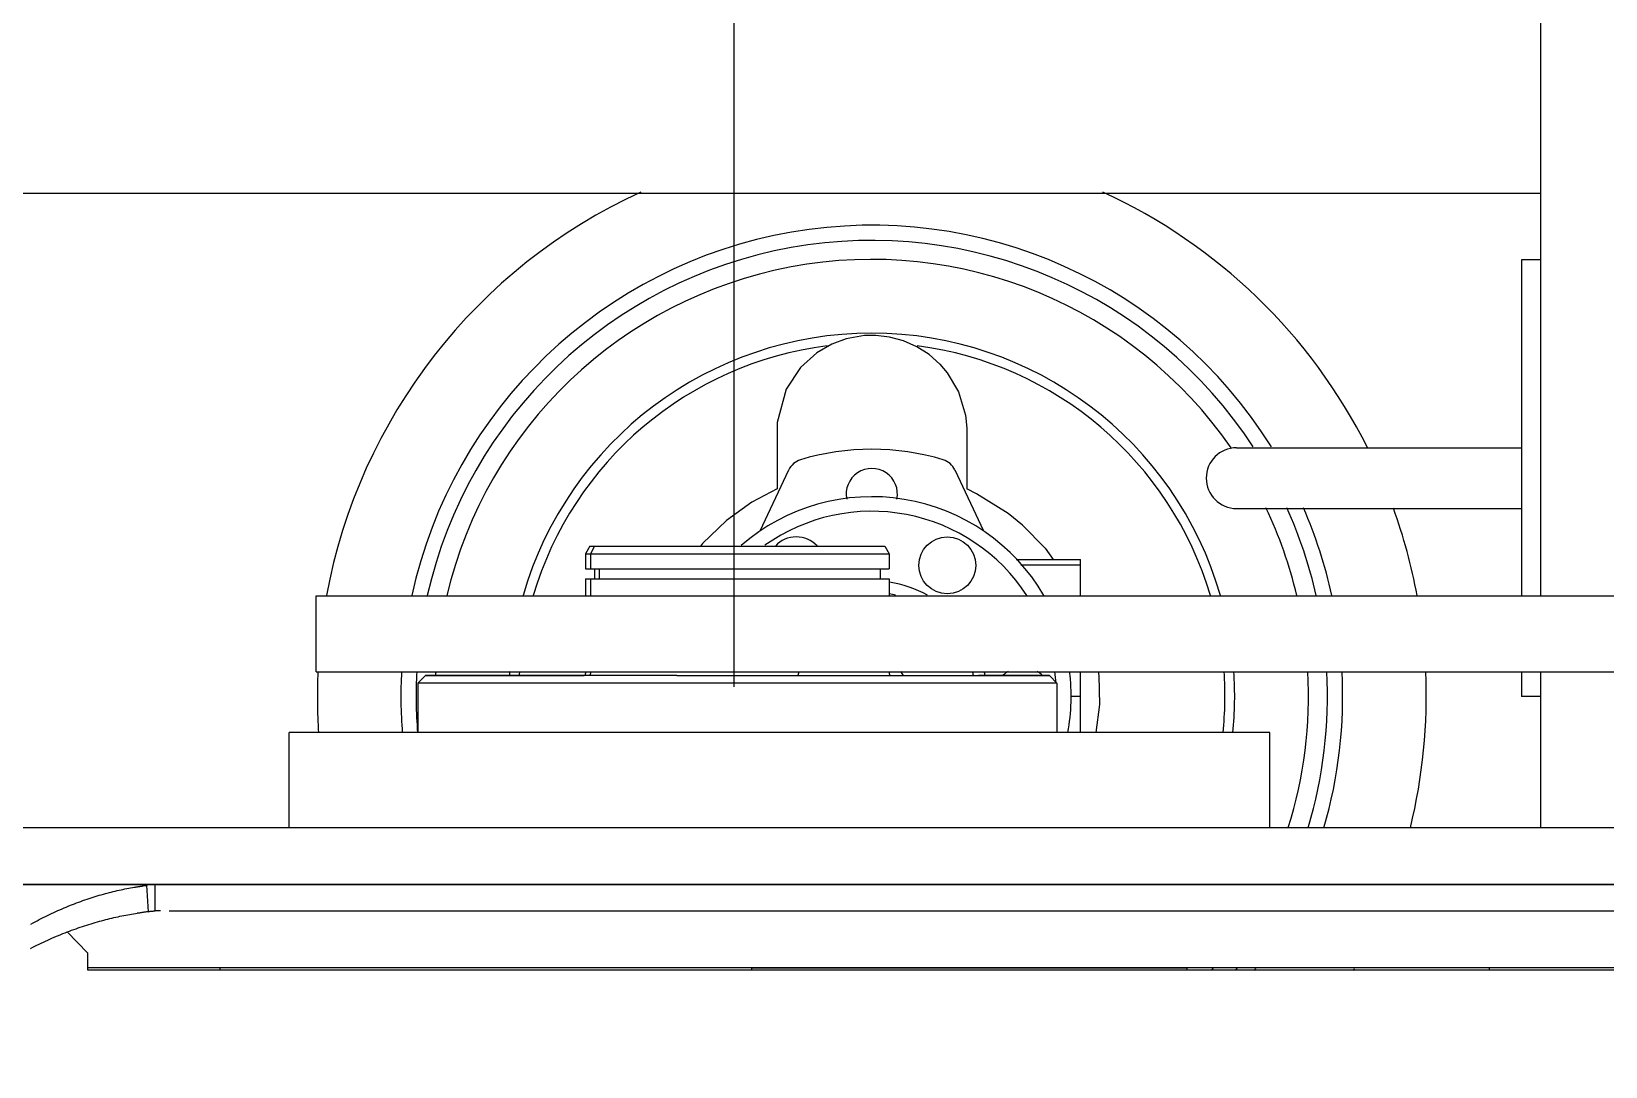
# Model space of a CAD drawing. Extents: x 1551 to 113148, y -1700 to 77018.
# Drawn here: x 13900.2 to 14314.7, y 23185.8 to 23458.4 of the extents above; entities that cross this region are included whole.
import ezdxf

# ---------------------------------------------------------------- set-up
doc = ezdxf.new("R2010")
doc.units = 0
doc.header["$LTSCALE"] = 500
doc.header["$MEASUREMENT"] = 0
doc.linetypes.add('CENTER', pattern=[3, 2.5, -0.25, 0, -0.25])
doc.layers.get('0').update_dxf_attribs({"linetype": 'CONTINUOUS'})

# ---------------------------------------------------------------- blocks, each defined once
blk = doc.blocks.new('platform_top')
at = {"linetype": 'Continuous'}
for p, q in [((-10502, 2680.68), (-9821.98, 2680.68)), ((-9821.98, 2681.18), (-10310.25, 2681.18)), ((-10191.02, 2680.68), (-10191.02, 2681.18)), ((-10111.53, 2681.18), (-10111.53, 2680.78)), ((-10111.53, 2680.78), (-9996.91, 2680.78)), ((-10077.22, 2680.68), (-10077.22, 2680.78)), ((-9996.91, 2681.18), (-9996.91, 2680.68)), ((-9856.91, 2681.18), (-9856.91, 2680.68)), ((-9821.98, 2676.68), (-9821.98, 2681.18)), ((-9821.98, 2676.68), (-9816.6, 2671.2)), ((-9843.44, 2665.68), (-10322.28, 2665.68)), ((-9841.14, 2665.68), (-9839.74, 2665.68)), ((-9839.74, 2665.68), (-9839.74, 2658.68)), ((-9837.49, 2658.91), (-9837.92, 2665.87)), ((-9837.71, 2665.9), (-9837.58, 2665.92)), ((-9837.58, 2665.92), (-9837.44, 2665.94)), ((-9837.44, 2665.94), (-9837.22, 2665.97)), ((-9837.22, 2665.97), (-9836.86, 2666.03)), ((-9836.86, 2666.03), (-9836.78, 2666.04)), ((-9836.78, 2666.04), (-9836.63, 2666.06)), ((-9836.63, 2666.06), (-9836.4, 2666.1)), ((-9836.4, 2666.1), (-9836.25, 2666.12)), ((-9836.25, 2666.12), (-9836.09, 2666.15)), ((-9836.09, 2666.15), (-9835.93, 2666.17)), ((-9835.93, 2666.17), (-9835.77, 2666.2)), ((-9835.77, 2666.2), (-9835.61, 2666.22)), ((-8157.04, 2658.68), (-10512, 2658.68)), ((-10502, 2658.68), (-9669.85, 2658.68)), ((-10077.22, 2658.68), (-10077.22, 2658.68)), ((-9908.92, 2658.68), (-9908.92, 2658.68)), ((-9836.46, 2659.08), (-9836.64, 2659.05)), ((-9836.29, 2659.11), (-9836.46, 2659.08)), ((-9836.11, 2659.14), (-9836.29, 2659.11)), ((-9835.85, 2659.18), (-9836.11, 2659.14)), ((-9835.31, 2659.27), (-9835.67, 2659.21)), ((-9835.14, 2659.3), (-9835.31, 2659.27)), ((-9834.96, 2659.33), (-9835.14, 2659.3)), ((-9834.78, 2659.36), (-9834.96, 2659.33)), ((-9669.85, 2643.68), (-10502, 2643.68)), ((-10204.52, 2602.68), (-10204.52, 2643.68)), ((-10133.24, 2643.68), (-10133.24, 2618.68)), ((-10077.22, 2643.68), (-10077.22, 2643.68)), ((-9908.92, 2643.68), (-9908.92, 2643.68)), ((-9875.01, 2643.68), (-9875.01, 2618.68)), ((-10133.24, 2618.68), (-9875.01, 2618.68)), ((-10088.42, 2611.33), (-10087.44, 2618.68)), ((-10083.46, 2618.68), (-10083.46, 2602.68)), ((-10077.22, 2605.68), (-10077.22, 2618.68)), ((-9908.92, 2605.68), (-9908.92, 2618.68)), ((-10088.22, 2603.68), (-10088.42, 2611.33)), ((-10204.52, 2609.18), (-10199.52, 2609.18)), ((-10199.52, 2602.68), (-10199.52, 2609.18)), ((-10080.96, 2609.07), (-10083.46, 2609.07)), ((-10088.08, 2602.68), (-10088.22, 2603.68)), ((-10077.22, 2605.68), (-9908.92, 2605.68)), ((-10075.22, 2603.68), (-10077.22, 2605.68)), ((-10053.21, 2603.68), (-10075.22, 2603.68)), ((-10075.22, 2603.68), (-10056.57, 2603.68)), ((-9977.14, 2603.68), (-10056.57, 2603.68)), ((-10033.07, 2602.68), (-10033.07, 2603.18)), ((-10009.25, 2602.68), (-10009, 2603.68)), ((-9977.14, 2603.68), (-9934.76, 2603.68)), ((-9954.35, 2602.68), (-9954.35, 2603.18)), ((-9953.07, 2602.68), (-9953.07, 2603.18)), ((-9910.92, 2603.68), (-9952.58, 2603.68)), ((-9934.76, 2603.68), (-9929.57, 2603.68)), ((-9929.57, 2603.68), (-9910.92, 2603.68)), ((-9910.92, 2603.68), (-9908.92, 2605.68)), ((-9882.18, 2602.68), (-10657.9, 2602.68)), ((-9882.17, 2602.68), (-9882.17, 2582.68)), ((-9882.18, 2582.68), (-10657.9, 2582.68)), ((-10204.52, 2406.68), (-10204.52, 2582.68)), ((-10199.52, 2494.18), (-10199.52, 2582.68)), ((-10083.46, 2582.68), (-10083.46, 2573.07)), ((-10033.07, 2578.18), (-10033.07, 2582.68)), ((-9954.35, 2578.18), (-9954.35, 2582.68)), ((-9953.07, 2578.18), (-9953.07, 2582.68)), ((-10030.67, 2578.18), (-10033.07, 2578.18)), ((-10011.3, 2578.18), (-10030.67, 2578.18)), ((-10030.67, 2575.53), (-10030.67, 2578.18)), ((-9954.35, 2578.18), (-10011.3, 2578.18)), ((-9956.67, 2575.53), (-9956.67, 2578.18)), ((-9955.47, 2575.53), (-9955.47, 2578.18)), ((-9953.07, 2578.18), (-9954.35, 2578.18)), ((-10083.46, 2574.57), (-10067.73, 2574.57)), ((-9953.08, 2575.53), (-10033.07, 2575.53)), ((-10033.07, 2571.58), (-10033.07, 2575.53)), ((-9954.35, 2571.58), (-9954.35, 2575.53)), ((-9953.07, 2571.58), (-9953.07, 2575.53)), ((-10066.51, 2573.07), (-10083.46, 2573.07)), ((-10074.13, 2570.16), (-10076.19, 2573.07)), ((-10068.12, 2564.05), (-10074.13, 2570.16)), ((-9953.07, 2571.58), (-10033.07, 2571.58)), ((-10031.92, 2569.58), (-10033.07, 2571.58)), ((-9955.47, 2569.58), (-9954.35, 2571.58)), ((-9954.23, 2569.58), (-9953.07, 2571.58)), ((-9954.23, 2569.58), (-10031.92, 2569.58)), ((-9990.23, 2562.83), (-9983.87, 2568.93)), ((-9983.87, 2568.93), (-9983.35, 2569.58)), ((-10068.12, 2564.05), (-10064.33, 2560.98)), ((-10050.34, 2549.53), (-10057.84, 2565.59)), ((-9999.08, 2565.59), (-10006.58, 2549.53)), ((-9996.9, 2558.05), (-9990.23, 2562.83)), ((-10124.52, 2559.68), (-10199.52, 2559.68)), ((-10064.33, 2560.98), (-10056, 2555.77)), ((-10003.55, 2554.49), (-9996.9, 2558.05)), ((-10056, 2555.77), (-10053.45, 2554.53)), ((-10053.45, 2538.53), (-10053.45, 2554.53)), ((-10003.55, 2537), (-10003.55, 2554.49)), ((-10124.52, 2543.68), (-10199.52, 2543.68)), ((-10053.14, 2535.08), (-10053.45, 2538.53)), ((-10005.91, 2528.27), (-10003.55, 2537)), ((-10051.33, 2528.98), (-10053.14, 2535.08)), ((-10048.35, 2523.92), (-10051.33, 2528.98)), ((-10009.67, 2522.58), (-10005.91, 2528.27)), ((-10046.37, 2521.63), (-10048.35, 2523.92)), ((-10046.37, 2521.63), (-10043.57, 2519.15)), ((-10013.95, 2518.71), (-10009.67, 2522.58)), ((-10043.57, 2519.15), (-10040.36, 2517.09)), ((-10040.36, 2517.09), (-10036.81, 2515.51)), ((-10021.69, 2515.01), (-10017.95, 2516.39)), ((-10017.95, 2516.39), (-10013.95, 2518.71)), ((-10036.81, 2515.51), (-10033.09, 2514.51)), ((-10033.09, 2514.51), (-10029.51, 2514.1)), ((-10029.51, 2514.1), (-10026.52, 2514.15)), ((-10026.52, 2514.15), (-10021.69, 2515.01)), ((-10204.52, 2494.18), (-10199.52, 2494.18)), ((-10204.52, 2476.68), (-9779.52, 2476.68))]:
    blk.add_line(p, q, dxfattribs=at)
at = {"linetype": 'CENTER'}
blk.add_lwpolyline([(-9992.12, 1356.61), (-9992.12, 4178.53)], dxfattribs=at)
at = {"linetype": 'Continuous'}
for points in [[(-9806.95, 2675.54), (-9807.5, 2675.25), (-9808.06, 2674.97), (-9808.62, 2674.69), (-9809.18, 2674.42), (-9809.75, 2674.15), (-9810.31, 2673.88), (-9810.88, 2673.62), (-9811.45, 2673.36), (-9812.02, 2673.1), (-9812.59, 2672.85), (-9813.17, 2672.6), (-9813.74, 2672.36), (-9814.31, 2672.12), (-9814.89, 2671.88), (-9815.46, 2671.65), (-9816.04, 2671.42)], [(-9807.06, 2669.12), (-9807.59, 2668.83), (-9808.13, 2668.54), (-9808.67, 2668.25), (-9809.21, 2667.97), (-9809.76, 2667.69), (-9810.3, 2667.42), (-9810.84, 2667.14), (-9811.39, 2666.88), (-9811.94, 2666.61), (-9812.49, 2666.35), (-9813.03, 2666.1), (-9813.58, 2665.84), (-9814.13, 2665.6), (-9814.68, 2665.35), (-9815.23, 2665.11), (-9815.78, 2664.88), (-9816.33, 2664.65), (-9816.88, 2664.42), (-9817.43, 2664.2), (-9817.98, 2663.98), (-9818.53, 2663.77), (-9819.08, 2663.56), (-9819.63, 2663.35), (-9820.18, 2663.15), (-9820.72, 2662.96), (-9821.27, 2662.77), (-9821.81, 2662.58), (-9822.36, 2662.4), (-9822.9, 2662.22), (-9823.44, 2662.04), (-9823.98, 2661.88), (-9824.51, 2661.71), (-9825.05, 2661.55), (-9825.58, 2661.4), (-9826.11, 2661.25), (-9826.64, 2661.1), (-9827.16, 2660.96), (-9827.69, 2660.82), (-9828.21, 2660.69), (-9828.73, 2660.56), (-9829.24, 2660.44), (-9829.76, 2660.32), (-9830.27, 2660.21), (-9830.78, 2660.1), (-9831.28, 2659.99), (-9831.78, 2659.89), (-9832.28, 2659.79), (-9832.78, 2659.7), (-9833.27, 2659.61), (-9833.77, 2659.53), (-9834.25, 2659.45)], [(-9816.04, 2671.42), (-9816.61, 2671.2), (-9817.19, 2670.98), (-9817.76, 2670.77), (-9818.33, 2670.56), (-9818.91, 2670.35), (-9819.48, 2670.15), (-9820.05, 2669.95), (-9820.62, 2669.76), (-9821.19, 2669.57), (-9821.75, 2669.39), (-9822.32, 2669.21), (-9822.88, 2669.04), (-9823.44, 2668.87), (-9824, 2668.71), (-9824.55, 2668.55), (-9825.11, 2668.39), (-9825.66, 2668.24), (-9826.21, 2668.1), (-9826.76, 2667.95), (-9827.3, 2667.82), (-9827.84, 2667.68), (-9828.38, 2667.56), (-9828.91, 2667.43), (-9829.44, 2667.32), (-9829.97, 2667.2), (-9830.49, 2667.09), (-9831.01, 2666.99), (-9831.53, 2666.89), (-9832.04, 2666.79), (-9832.55, 2666.7), (-9833.05, 2666.61), (-9833.55, 2666.53), (-9834.05, 2666.45), (-9834.54, 2666.37), (-9835.03, 2666.3)], [(-9837.92, 2665.87), (-9838.08, 2665.84), (-9838.25, 2665.81), (-9838.41, 2665.78), (-9838.58, 2665.76), (-9838.75, 2665.74), (-9838.91, 2665.72), (-9839.08, 2665.71), (-9839.24, 2665.7), (-9839.41, 2665.69), (-9839.58, 2665.69), (-9839.74, 2665.68)], [(-9837.92, 2665.87), (-9837.85, 2665.88), (-9837.71, 2665.9)], [(-9835.61, 2666.22), (-9835.45, 2666.24), (-9835.36, 2666.26), (-9835.28, 2666.27), (-9835.2, 2666.28), (-9835.12, 2666.29), (-9835.03, 2666.3)], [(-9839.74, 2658.68), (-9839.56, 2658.69), (-9839.37, 2658.69), (-9839.18, 2658.7), (-9838.99, 2658.71), (-9838.8, 2658.72), (-9838.62, 2658.74), (-9838.43, 2658.76), (-9838.24, 2658.78), (-9838.05, 2658.81), (-9837.87, 2658.84), (-9837.68, 2658.87), (-9837.49, 2658.91)], [(-9836.64, 2659.05), (-9836.81, 2659.02), (-9836.9, 2659), (-9836.98, 2658.99), (-9837.07, 2658.98), (-9837.15, 2658.96), (-9837.24, 2658.95), (-9837.32, 2658.94), (-9837.41, 2658.92), (-9837.49, 2658.91)], [(-9835.67, 2659.21), (-9835.76, 2659.2), (-9835.85, 2659.18)], [(-9834.25, 2659.45), (-9834.34, 2659.43), (-9834.43, 2659.42), (-9834.52, 2659.41), (-9834.61, 2659.39), (-9834.78, 2659.36)], [(-9954.35, 2603.18), (-9954.34, 2603.29), (-9954.3, 2603.39), (-9954.25, 2603.49), (-9954.17, 2603.57), (-9954.08, 2603.63), (-9953.98, 2603.66), (-9953.87, 2603.68)]]:
    blk.add_lwpolyline(points, dxfattribs=at)
blk.add_circle((-10048.34, 2574.65), 7.5, dxfattribs=at)
for centre, radius, start, end in [((-10028.46, 2609.07), 146, 150.3213, 150.552), ((-10028.46, 2609.07), 124, 144.344, 144.6206), ((-10028.46, 2609.07), 120, 143.0171, 143.3022), ((-10028.46, 2609.07), 115, 141.1094, 141.4486), ((-10028.46, 2609.07), 146, 166.2468, 182.5335), ((-10028.46, 2609.07), 124, 163.7495, 182.9849), ((-10028.46, 2609.07), 120, 163.1987, 183.0841), ((-10028.46, 2609.07), 115, 162.461, 183.2017), ((-10028.46, 2609.07), 95.56, 174.213, 183.855), ((-10028.46, 2609.07), 93, 174.0536, 183.9612), ((-10028.46, 2609.07), 52.5, 169.4521, 187.0264), ((-10028.46, 2609.07), 120, 356.9159, 4.6223), ((-10028.46, 2609.07), 124, 357.0151, 4.4739), ((-10028.46, 2609.07), 146, 357.4908, 3.7983), ((-10028.46, 2609.07), 48.66, 183.9727, 187.5873), ((-10068.21, 2609.07), 7.5, 226.7441, 239.5431), ((-10068.21, 2609.07), 7.5, 300.4569, 313.254), ((-10028.46, 2609.07), 30.32, 190.3068, 192.1962), ((-10028.46, 2609.07), 27.32, 191.4524, 193.5504), ((-10028.46, 2609.07), 10, 212.9229, 220.1956), ((-10033.57, 2603.18), 0.5, 0, 89.8881), ((-9952.57, 2603.18), 0.5, 90.1119, 180), ((-10028.46, 2609.07), 93, 356.0388, 356.7087), ((-10028.46, 2609.07), 95.56, 356.145, 356.7633), ((-10028.46, 2609.07), 115, 356.7983, 357.2985), ((-10028.46, 2609.07), 146, 190.4339, 199.816), ((-10028.46, 2609.07), 124, 192.3271, 203.5605), ((-10028.46, 2609.07), 120, 192.7476, 204.3941), ((-10028.46, 2609.07), 115, 193.3166, 205.5135), ((-10028.46, 2609.07), 124, 211.9429, 347.6729), ((-10028.46, 2609.07), 120, 213.15, 347.2524), ((-10028.46, 2609.07), 115, 214.6274, 346.6834), ((-10028.46, 2609.07), 95.56, 196.0927, 343.9073), ((-10028.46, 2609.07), 93, 196.5445, 262.6326), ((-10028.46, 2609.07), 52.5, 210.3162, 310.9095), ((-10028.46, 2609.07), 48.66, 212.9952, 305.3099), ((-10028.46, 2609.07), 30.32, 241.021, 261.2039), ((-10028.46, 2609.07), 27.32, 256.7243, 260.2356), ((-10028.46, 2609.07), 93, 277.2642, 343.4555), ((-10028.46, 2609.07), 146, 294.6333, 349.5661), ((-10008.59, 2574.65), 7.5, 223.1372, 317.3407), ((-10124.52, 2551.68), 8, 270, 90), ((-10028.46, 2555.87), 6.75, 168.2401, 11.7599), ((-10045.81, 2551.64), 5, 205.0004, 253.1911), ((-10011.11, 2551.64), 5, 286.8099, 335.0011), ((-10028.46, 2609.07), 65, 253.1891, 286.8109), ((-10028.46, 2609.07), 146, 206.6243, 245.3667)]:
    blk.add_arc(centre, radius, start, end, dxfattribs=at)

msp = doc.modelspace()

# ---------------------------------------------------------------- block references
at = {"linetype": 'CENTER', "rotation": 180}
msp.add_blockref('platform_top', (4092.981, 25892.444), dxfattribs=at)

doc.saveas('drawing.dxf')
